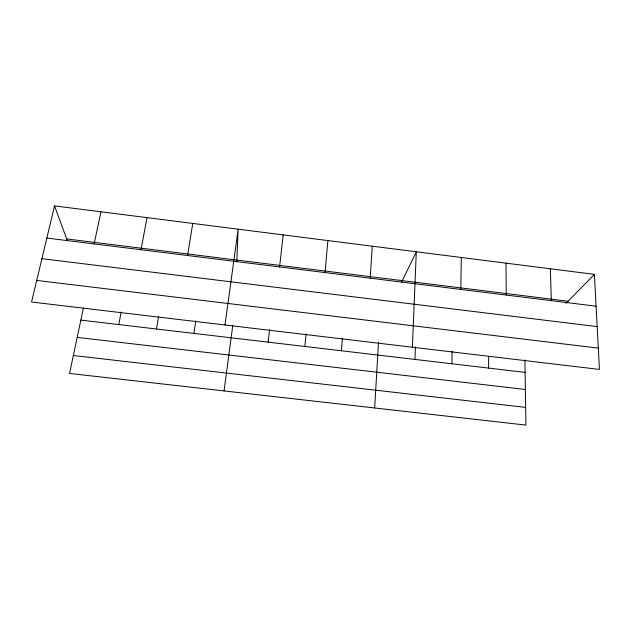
<?xml version="1.0" encoding="UTF-8"?>
<svg xmlns="http://www.w3.org/2000/svg" width="631" height="631" viewBox="0 0 631 631"><rect width="100%" height="100%" fill="white"/><g stroke="black" fill="none" stroke-linecap="round" stroke-linejoin="round"><path stroke-width="0.95" d="M488.607 368.094L488.631 356.594M460.788 289.416L461.324 257.495M451.883 363.771L452.143 351.309M414.938 359.418L415.427 346.947M412.398 347.224L416.294 251.785L401.521 282.294M236.775 261.975L238.147 229.187L224.999 324.981M374.672 407.973L378.474 342.562M370.192 278.176L372.258 246.2M341.434 350.773L342.388 338.271M325.06 272.568L327.891 240.569M304.891 346.466L306.082 333.965M279.58 266.929L283.185 234.898M268.128 342.144L269.555 329.627M224.052 390.928L232.807 325.265M193.914 333.413L195.823 320.871M187.565 255.508L192.763 223.437M156.456 329.003L158.618 316.454M141.021 249.734L147.039 217.632M118.77 324.563L121.176 312.006M83.418 307.967L69.56 373.442L525.946 425.097L524.905 359.946M94.122 243.913L100.968 211.795M54.534 205.903L31.55 302.02L599.45 369.427L594.386 274.367L54.534 205.903L67.343 240.726M566.07 303.29L594.386 274.367M73.354 355.521L525.662 407.397M80.847 320.106L525.102 372.385M77.187 337.388L525.378 389.477M36.716 280.432L598.314 348.115M41.914 258.686L597.171 326.621M66.681 238.936L568.097 301.224M46.852 238.045L596.082 306.209M550.366 268.782L551.328 300.648M506.015 263.159L506.236 295.056"/></g></svg>
